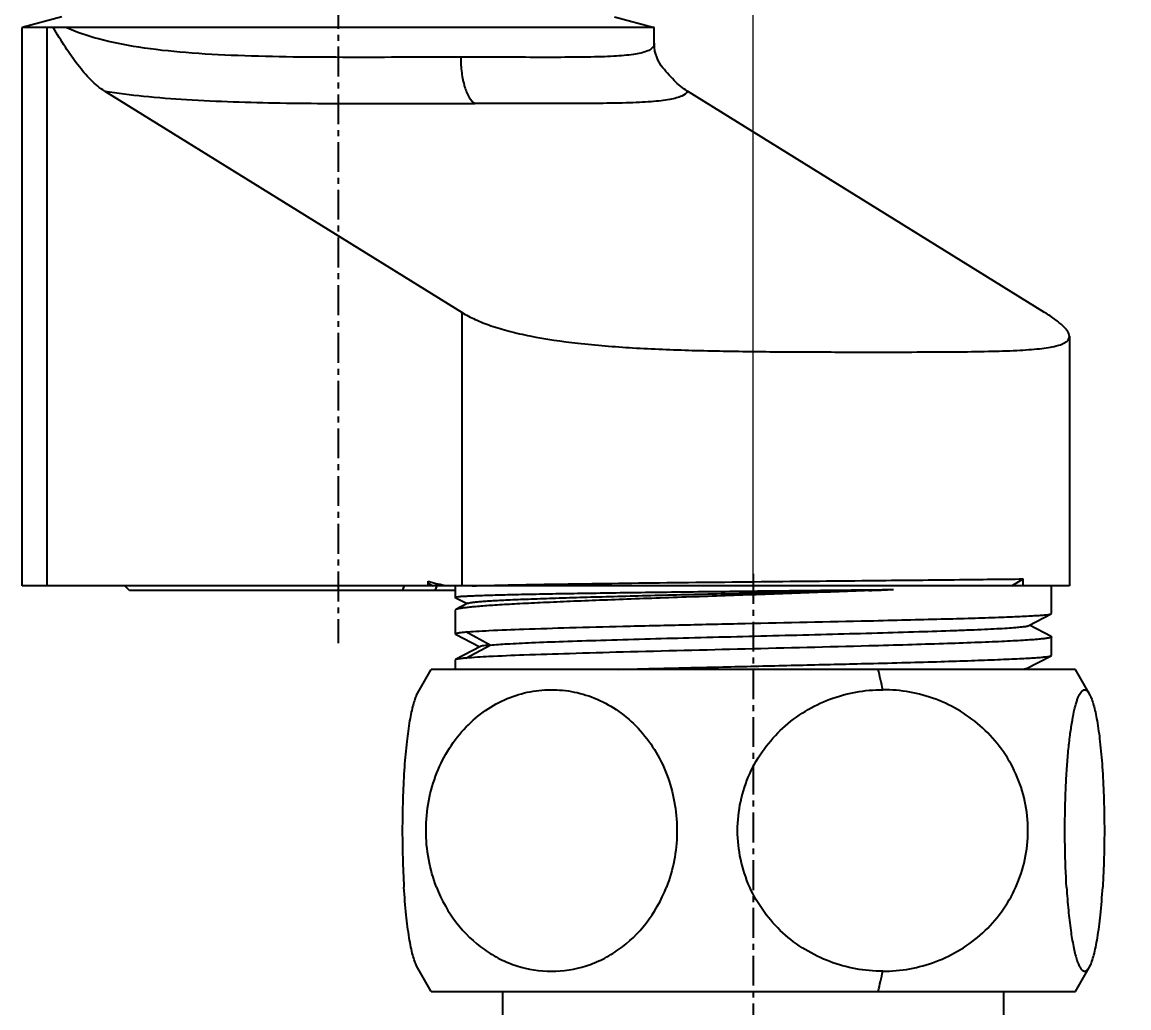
# Model space of a CAD drawing. Header units: millimetres. Extents: x 1091 to 2122, y 843 to 1569.
# Drawn here: x 1644.83 to 1691.23, y 1174.19 to 1215.5 of the extents above; entities that cross this region are included whole.
import ezdxf

# ---------------------------------------------------------------- set-up
doc = ezdxf.new("R2010")
doc.units = ezdxf.units.MM
doc.linetypes.add('CENTER', pattern=[2, 1.25, -0.25, 0.25, -0.25])
doc.layers.add('\\M+5B1EA\\M+5D7A2', color=1, linetype='Continuous')
doc.styles.add('Daelim Dimension', font='\x7f\x7f\x7f\x7f.TTF')
doc.dimstyles.new('DEFAULT', dxfattribs={"dimscale": 2, "dimtxt": 2, "dimasz": 2, "dimexe": 0, "dimexo": 2, "dimgap": 1, "dimtad": 1, "dimdec": 1, "dimzin": 9, "dimdsep": 46, "dimtxsty": 'Daelim Dimension', "dimcen": 0.5, "dimclrd": 252, "dimclre": 252, "dimclrt": 3, "dimadec": 1, "dimazin": 0, "dimtfac": 1, "dimtdec": 1, "dimtix": 1, "dimtmove": 0, "dimatfit": 3, "dimfxl": 0, "dimtolj": 1, "dimtzin": 1, "dimlwd": 9, "dimlwe": 9, "dimarcsym": 0})

# ---------------------------------------------------------------- blocks, each defined once
blk = doc.blocks.new('*D9')
at = {"layer": '\\M+5B1EA\\M+5D7A2', "color": 5, "lineweight": 9}
for p, q in [((1675.487, 1192.375), (1675.487, 1237.84)), ((1679.487, 1237.84), (1791.485, 1237.84)), ((1795.485, 1192.685), (1795.485, 1237.84))]:
    blk.add_line(p, q, dxfattribs=at)
at = {"layer": '\\M+5B1EA\\M+5D7A2', "color": 5}
for points in [[(1679.487, 1238.507), (1679.487, 1237.174), (1675.487, 1237.84)], [(1791.485, 1238.507), (1791.485, 1237.174), (1795.485, 1237.84)]]:
    blk.add_solid(points, dxfattribs=at)
at = {"layer": 'Defpoints', "color": 0}
for p in [(1795.485, 1237.84), (1675.487, 1188.375), (1795.485, 1188.685)]:
    blk.add_point(p, dxfattribs=at)
at = {"layer": '\\M+5B1EA\\M+5D7A2', "color": 7, "insert": (1735.486, 1248.516), "char_height": 16, "attachment_point": 5, "style": 'Daelim Dimension'}
blk.add_mtext('\\A1;120', dxfattribs=at)

msp = doc.modelspace()

# ---------------------------------------------------------------- linework, layer by layer
at = {"color": 1, "linetype": 'CENTER'}
for p, q in [((1658.082, 1250.475), (1658.082, 1189.475)), ((1675.487, 1192.375), (1675.487, 1171.375))]:
    msp.add_line(p, q, dxfattribs=at)
at = {"color": 7, "linetype": 'Continuous'}
for p, q in [((1646.502, 1215.725), (1644.832, 1215.278)), ((1669.661, 1215.725), (1671.332, 1215.278)), ((1645.868, 1215.278), (1644.832, 1215.278)), ((1644.832, 1191.875), (1644.832, 1215.278)), ((1645.868, 1215.276), (1645.868, 1191.875)), ((1671.332, 1215.278), (1646.669, 1215.278)), ((1671.332, 1214.625), (1671.332, 1215.278)), ((1671.332, 1214.614), (1671.332, 1214.613)), ((1648.295, 1212.609), (1663.273, 1203.333)), ((1687.701, 1203.333), (1672.722, 1212.609)), ((1663.273, 1191.875), (1663.273, 1203.333)), ((1688.737, 1202.341), (1688.737, 1191.875)), ((1661.858, 1191.875), (1661.858, 1192.071)), ((1686.32, 1191.875), (1686.798, 1192.167)), ((1686.798, 1191.875), (1686.798, 1192.167)), ((1688.737, 1191.875), (1644.832, 1191.875)), ((1649.332, 1191.675), (1649.132, 1191.875)), ((1662.987, 1191.675), (1649.332, 1191.675)), ((1660.848, 1191.875), (1660.77, 1191.675)), ((1661.858, 1191.984), (1662.068, 1191.875)), ((1662.153, 1191.675), (1662.23, 1191.875)), ((1662.987, 1191.875), (1662.987, 1191.399)), ((1687.987, 1190.713), (1687.987, 1191.875)), ((1662.993, 1191.393), (1662.987, 1191.399)), ((1662.993, 1191.393), (1663.494, 1191.132)), ((1663.52, 1191.146), (1663.009, 1190.879)), ((1663.009, 1190.879), (1662.987, 1190.857)), ((1662.987, 1190.857), (1662.987, 1189.865)), ((1687.032, 1190.211), (1687.978, 1190.704)), ((1687.978, 1190.703), (1687.987, 1190.713)), ((1687.971, 1189.75), (1687.059, 1190.225)), ((1662.999, 1189.853), (1662.987, 1189.865)), ((1662.999, 1189.853), (1664.024, 1189.318)), ((1664.447, 1189.396), (1663.434, 1189.943)), ((1687.971, 1189.75), (1687.987, 1189.733)), ((1687.987, 1188.963), (1687.987, 1189.733)), ((1664.05, 1189.332), (1662.999, 1188.784)), ((1663.434, 1188.848), (1664.447, 1189.395)), ((1662.999, 1188.783), (1662.987, 1188.771)), ((1662.987, 1188.771), (1662.987, 1188.375)), ((1686.917, 1188.399), (1687.974, 1188.95)), ((1687.974, 1188.949), (1687.987, 1188.963)), ((1661.366, 1187.291), (1661.987, 1188.375)), ((1688.987, 1188.375), (1661.987, 1188.375)), ((1687.016, 1188.375), (1686.944, 1188.413)), ((1689.609, 1187.291), (1688.987, 1188.375)), ((1661.987, 1174.875), (1661.37, 1175.951)), ((1688.987, 1174.875), (1689.604, 1175.951)), ((1661.987, 1174.875), (1688.987, 1174.875)), ((1664.987, 1173.503), (1664.987, 1174.875)), ((1685.987, 1173.503), (1685.987, 1174.875))]:
    msp.add_line(p, q, dxfattribs=at)
msp.add_lwpolyline([(1671.629, 1213.669), (1671.605, 1213.702), (1671.479, 1213.92), (1671.363, 1214.286), (1671.332, 1214.613)], dxfattribs=at)
for centre, radius, start, end in [((1646.635, 1188.969), 26.309, 89.9273, 91.0892), ((1669.263, 1476.691), 285.226, 272.22417, 272.43153), ((1659.285, 1183.048), 22.087, 11.6889, 13.9558), ((1658.878, 1180.295), 22.505, 346.0653, 348.2901)]:
    msp.add_arc(centre, radius, start, end, dxfattribs=at)
for points, knots in [([(1646.134, 1215.276), (1646.089, 1215.278), (1646.001, 1215.275), (1645.912, 1215.276), (1645.868, 1215.276)], [0, 0, 0, 0, 0.500001, 1, 1, 1, 1]), ([(1648.295, 1212.609), (1648.085, 1212.739), (1647.682, 1213.086), (1647.145, 1213.719), (1646.626, 1214.464), (1646.298, 1214.998), (1646.134, 1215.276)], [0, 0, 0, 0, 0.213834, 0.455896, 0.720087, 1, 1, 1, 1]), ([(1663.218, 1214.031), (1661.671, 1214.031), (1659.33, 1214.021), (1656.214, 1214.033), (1653.918, 1214.083), (1651.757, 1214.2), (1649.801, 1214.411), (1648.114, 1214.742), (1647.106, 1215.077), (1646.669, 1215.278)], [0, 0, 0, 0, 0.278177, 0.421011, 0.560174, 0.691196, 0.81004, 0.913547, 1, 1, 1, 1]), ([(1671.332, 1214.613), (1671.332, 1214.567), (1671.305, 1214.469), (1671.183, 1214.353), (1671, 1214.265), (1670.751, 1214.195), (1670.436, 1214.14), (1670.056, 1214.098), (1669.612, 1214.068), (1668.898, 1214.039), (1667.865, 1214.026), (1666.473, 1214.025), (1664.9, 1214.029), (1663.795, 1214.031), (1663.218, 1214.031)], [0, 0, 0, 0, 0.01644, 0.034884, 0.058725, 0.089541, 0.127908, 0.173981, 0.227673, 0.288787, 0.432063, 0.600841, 0.791534, 1, 1, 1, 1]), ([(1663.218, 1214.031), (1663.218, 1213.813), (1663.244, 1213.395), (1663.359, 1212.824), (1663.533, 1212.378), (1663.713, 1212.148), (1663.812, 1212.087)], [0, 0, 0, 0, 0.31422, 0.599277, 0.831517, 1, 1, 1, 1]), ([(1672.722, 1212.609), (1672.519, 1212.735), (1672.128, 1213.069), (1671.796, 1213.456), (1671.629, 1213.669)], [0, 0, 0, 0, 0.469657, 1, 1, 1, 1]), ([(1648.295, 1212.609), (1648.836, 1212.525), (1649.976, 1212.384), (1652.43, 1212.194), (1655.723, 1212.098), (1659.755, 1212.083), (1662.474, 1212.087), (1663.812, 1212.087)], [0, 0, 0, 0, 0.105823, 0.221593, 0.475036, 0.741683, 1, 1, 1, 1]), ([(1672.722, 1212.609), (1672.685, 1212.513), (1672.513, 1212.4), (1672.252, 1212.313), (1671.959, 1212.251), (1671.601, 1212.202), (1671.176, 1212.163), (1670.687, 1212.135), (1669.91, 1212.106), (1668.794, 1212.09), (1666.68, 1212.083), (1664.995, 1212.087), (1663.812, 1212.087)], [0, 0, 0, 0, 0.034537, 0.060519, 0.093408, 0.133481, 0.180786, 0.235227, 0.29664, 0.439357, 0.606413, 1, 1, 1, 1]), ([(1663.273, 1203.333), (1663.45, 1203.224), (1663.846, 1203.018), (1664.511, 1202.76), (1665.28, 1202.532), (1666.492, 1202.26), (1668.219, 1202.013), (1670.492, 1201.834), (1672.96, 1201.736), (1675.527, 1201.692), (1678.093, 1201.677), (1679.791, 1201.675), (1680.624, 1201.675)], [0, 0, 0, 0, 0.035451, 0.075989, 0.121676, 0.17243, 0.287987, 0.419332, 0.561767, 0.709855, 0.857844, 1, 1, 1, 1]), ([(1688.737, 1202.331), (1688.737, 1202.402), (1688.688, 1202.517), (1688.585, 1202.654), (1688.416, 1202.829), (1688.121, 1203.063), (1687.853, 1203.239), (1687.701, 1203.333)], [0, 0, 0, 0, 0.143267, 0.238051, 0.351237, 0.636203, 1, 1, 1, 1]), ([(1680.624, 1201.675), (1681.201, 1201.675), (1682.306, 1201.676), (1683.879, 1201.683), (1685.271, 1201.7), (1686.304, 1201.73), (1687.018, 1201.772), (1687.463, 1201.81), (1687.843, 1201.859), (1688.157, 1201.92), (1688.405, 1201.994), (1688.588, 1202.082), (1688.709, 1202.193), (1688.737, 1202.288), (1688.737, 1202.331)], [0, 0, 0, 0, 0.20863, 0.399463, 0.56837, 0.711775, 0.772967, 0.826753, 0.872938, 0.911435, 0.942367, 0.966222, 0.984382, 1, 1, 1, 1]), ([(1661.858, 1192.071), (1661.935, 1192.046), (1662.241, 1191.956), (1662.556, 1191.897), (1662.793, 1191.875)], [0, 0, 0, 0, 0.254016, 1, 1, 1, 1]), ([(1663.697, 1191.875), (1664.704, 1191.906), (1666.377, 1191.936), (1668.795, 1191.971), (1671.826, 1192.013), (1675.008, 1192.044), (1678.233, 1192.079), (1679.837, 1192.094), (1680.624, 1192.102)], [0, 0, 0, 0, 0.178524, 0.296577, 0.428558, 0.715599, 0.860653, 1, 1, 1, 1]), ([(1680.624, 1192.102), (1681.792, 1192.112), (1683.85, 1192.134), (1685.908, 1192.157), (1686.798, 1192.167)], [0, 0, 0, 0, 0.567754, 1, 1, 1, 1]), ([(1662.987, 1191.399), (1662.987, 1191.402), (1662.997, 1191.408), (1663.014, 1191.412), (1663.045, 1191.418), (1663.107, 1191.426), (1663.215, 1191.436), (1663.38, 1191.446), (1663.59, 1191.457), (1663.845, 1191.467), (1664.144, 1191.478), (1664.486, 1191.489), (1664.869, 1191.5), (1665.46, 1191.515), (1666.29, 1191.533), (1667.387, 1191.553), (1668.606, 1191.572), (1669.93, 1191.591), (1671.337, 1191.611), (1672.808, 1191.629), (1674.319, 1191.646), (1675.847, 1191.663), (1677.854, 1191.686), (1679.348, 1191.701), (1680.333, 1191.711)], [0, 0, 0, 0, 0.000484, 0.001565, 0.003304, 0.005713, 0.012539, 0.022034, 0.034168, 0.048895, 0.066163, 0.085908, 0.108051, 0.132512, 0.188006, 0.251553, 0.322192, 0.398857, 0.480389, 0.565552, 0.653062, 0.741599, 0.829812, 1, 1, 1, 1]), ([(1680.333, 1191.68), (1679.379, 1191.642), (1677.433, 1191.57), (1674.514, 1191.467), (1672.087, 1191.384), (1670.215, 1191.315), (1668.91, 1191.266), (1667.699, 1191.217), (1666.599, 1191.169), (1665.625, 1191.121), (1664.792, 1191.074), (1664.191, 1191.033), (1663.789, 1190.999), (1663.55, 1190.975), (1663.353, 1190.952), (1663.198, 1190.929), (1663.088, 1190.907), (1663.029, 1190.89), (1663.009, 1190.879)], [0, 0, 0, 0, 0.165123, 0.336714, 0.505064, 0.585019, 0.660628, 0.730818, 0.79459, 0.851039, 0.899367, 0.938893, 0.955178, 0.969068, 0.98052, 0.989494, 0.995978, 1, 1, 1, 1]), ([(1663.519, 1191.145), (1663.537, 1191.155), (1663.593, 1191.167), (1663.699, 1191.185), (1663.853, 1191.202), (1664.054, 1191.22), (1664.3, 1191.238), (1664.718, 1191.265), (1665.347, 1191.296), (1666.22, 1191.331), (1667.243, 1191.367), (1668.397, 1191.402), (1669.665, 1191.437), (1671.027, 1191.474), (1672.969, 1191.522), (1675.465, 1191.579), (1678.438, 1191.65), (1680.406, 1191.697), (1681.364, 1191.721)], [0, 0, 0, 0, 0.003441, 0.009492, 0.018165, 0.029443, 0.043293, 0.059671, 0.099773, 0.149022, 0.206579, 0.271563, 0.342976, 0.419682, 0.50046, 0.669256, 0.839128, 1, 1, 1, 1]), ([(1680.333, 1191.711), (1680.42, 1191.712), (1680.764, 1191.716), (1681.108, 1191.719), (1681.364, 1191.722)], [0, 0, 0, 0, 0.254008, 1, 1, 1, 1]), ([(1680.333, 1190.412), (1680.859, 1190.425), (1681.869, 1190.45), (1683.31, 1190.485), (1684.593, 1190.52), (1685.553, 1190.553), (1686.223, 1190.578), (1686.647, 1190.596), (1687.014, 1190.613), (1687.324, 1190.63), (1687.574, 1190.647), (1687.764, 1190.664), (1687.884, 1190.679), (1687.948, 1190.693), (1687.97, 1190.699), (1687.978, 1190.703)], [0, 0, 0, 0, 0.20635, 0.395923, 0.564822, 0.709733, 0.772253, 0.827726, 0.875868, 0.916454, 0.949275, 0.974185, 0.991087, 0.996528, 1, 1, 1, 1]), ([(1663.433, 1189.943), (1663.573, 1189.956), (1663.896, 1189.978), (1664.709, 1190.02), (1666.016, 1190.07), (1667.889, 1190.13), (1670.105, 1190.185), (1672.563, 1190.243), (1676, 1190.319), (1678.605, 1190.372), (1680.333, 1190.412)], [0, 0, 0, 0, 0.024854, 0.05747, 0.144421, 0.25697, 0.390056, 0.537695, 0.693242, 1, 1, 1, 1]), ([(1664.447, 1189.395), (1664.683, 1189.417), (1665.263, 1189.454), (1666.284, 1189.504), (1667.595, 1189.552), (1669.794, 1189.622), (1672.22, 1189.688), (1674.797, 1189.752), (1676.805, 1189.803), (1678.773, 1189.854), (1680.641, 1189.903), (1682.349, 1189.953), (1683.648, 1189.997), (1684.569, 1190.032), (1685.158, 1190.056), (1685.672, 1190.081), (1686.107, 1190.106), (1686.461, 1190.131), (1686.703, 1190.153), (1686.853, 1190.171), (1686.933, 1190.183), (1686.991, 1190.195), (1687.022, 1190.205), (1687.034, 1190.21)], [0, 0, 0, 0, 0.031428, 0.077103, 0.135755, 0.205457, 0.369013, 0.457802, 0.547597, 0.6356, 0.719066, 0.795468, 0.862384, 0.891609, 0.917719, 0.940541, 0.959902, 0.975632, 0.987598, 0.992144, 0.995721, 0.998333, 1, 1, 1, 1]), ([(1662.987, 1189.865), (1662.987, 1189.869), (1662.997, 1189.878), (1663.034, 1189.892), (1663.118, 1189.909), (1663.257, 1189.926), (1663.368, 1189.937), (1663.433, 1189.943)], [0, 0, 0, 0, 0.026341, 0.077088, 0.265585, 0.573434, 1, 1, 1, 1]), ([(1687.987, 1189.733), (1687.987, 1189.728), (1687.975, 1189.717), (1687.931, 1189.701), (1687.832, 1189.68), (1687.665, 1189.659), (1687.433, 1189.635), (1687.137, 1189.612), (1686.778, 1189.588), (1686.359, 1189.564), (1685.881, 1189.541), (1685.348, 1189.518), (1684.533, 1189.487), (1683.4, 1189.447), (1681.918, 1189.4), (1680.877, 1189.372), (1680.333, 1189.358)], [0, 0, 0, 0, 0.001894, 0.005509, 0.018943, 0.040898, 0.071325, 0.110103, 0.15702, 0.211835, 0.27426, 0.34396, 0.420575, 0.592829, 0.787389, 1, 1, 1, 1]), ([(1680.333, 1189.358), (1678.605, 1189.312), (1675.168, 1189.224), (1670.981, 1189.127), (1667.89, 1189.038), (1666.016, 1188.98), (1664.569, 1188.92), (1663.756, 1188.875), (1663.433, 1188.847)], [0, 0, 0, 0, 0.306756, 0.609937, 0.743024, 0.855573, 0.942528, 1, 1, 1, 1]), ([(1664.448, 1189.397), (1664.397, 1189.393), (1664.308, 1189.384), (1664.191, 1189.367), (1664.108, 1189.352), (1664.065, 1189.34), (1664.05, 1189.332)], [0, 0, 0, 0, 0.377166, 0.668035, 0.875772, 1, 1, 1, 1]), ([(1663.433, 1188.847), (1663.378, 1188.843), (1663.279, 1188.834), (1663.151, 1188.818), (1663.062, 1188.803), (1663.014, 1188.792), (1662.999, 1188.783)], [0, 0, 0, 0, 0.380595, 0.674443, 0.880756, 1, 1, 1, 1]), ([(1680.333, 1188.623), (1680.856, 1188.635), (1681.86, 1188.66), (1683.293, 1188.701), (1684.571, 1188.743), (1685.527, 1188.779), (1686.197, 1188.806), (1686.621, 1188.825), (1686.99, 1188.844), (1687.302, 1188.863), (1687.556, 1188.883), (1687.749, 1188.903), (1687.873, 1188.921), (1687.941, 1188.937), (1687.965, 1188.945), (1687.974, 1188.949)], [0, 0, 0, 0, 0.205109, 0.393686, 0.561899, 0.706493, 0.769005, 0.82458, 0.872936, 0.913853, 0.947129, 0.97262, 0.990234, 0.996084, 1, 1, 1, 1]), ([(1669.836, 1188.375), (1670.679, 1188.397), (1672.415, 1188.438), (1675.05, 1188.496), (1677.706, 1188.563), (1679.469, 1188.602), (1680.333, 1188.623)], [0, 0, 0, 0, 0.241092, 0.496089, 0.753058, 1, 1, 1, 1]), ([(1686.921, 1188.401), (1686.91, 1188.395), (1686.88, 1188.386), (1686.849, 1188.379), (1686.83, 1188.375)], [0, 0, 0, 0, 0.393506, 1, 1, 1, 1]), ([(1662.208, 1179.241), (1662.061, 1179.618), (1661.837, 1180.409), (1661.726, 1181.64), (1661.842, 1182.87), (1662.178, 1184.037), (1662.711, 1185.086), (1663.408, 1185.975), (1664.233, 1186.678), (1665.149, 1187.179), (1666.121, 1187.473), (1667.12, 1187.557), (1668.116, 1187.433), (1669.08, 1187.1), (1669.981, 1186.559), (1670.784, 1185.82), (1671.453, 1184.898), (1671.779, 1184.193), (1671.911, 1183.822)], [0, 0, 0, 0, 0.068475, 0.13823, 0.207974, 0.276392, 0.342506, 0.405823, 0.466377, 0.524611, 0.581226, 0.637052, 0.692961, 0.749824, 0.808453, 0.869512, 0.933384, 1, 1, 1, 1]), ([(1680.914, 1175.727), (1680.537, 1175.727), (1679.778, 1175.794), (1678.674, 1176.098), (1677.634, 1176.604), (1676.696, 1177.307), (1675.903, 1178.194), (1675.296, 1179.239), (1674.914, 1180.401), (1674.784, 1181.625), (1674.914, 1182.85), (1675.296, 1184.012), (1675.903, 1185.057), (1676.696, 1185.943), (1677.634, 1186.646), (1678.674, 1187.152), (1679.778, 1187.456), (1680.537, 1187.523), (1680.914, 1187.523)], [0, 0, 0, 0, 0.060201, 0.120685, 0.181727, 0.24357, 0.306385, 0.370202, 0.43486, 0.500001, 0.565141, 0.629798, 0.693614, 0.756429, 0.818273, 0.879315, 0.939799, 1, 1, 1, 1]), ([(1680.914, 1175.727), (1681.292, 1175.727), (1682.05, 1175.794), (1683.155, 1176.098), (1684.194, 1176.604), (1685.133, 1177.306), (1685.925, 1178.194), (1686.533, 1179.238), (1686.914, 1180.401), (1687.046, 1181.626), (1686.914, 1182.85), (1686.533, 1184.013), (1685.925, 1185.057), (1685.132, 1185.944), (1684.195, 1186.646), (1683.155, 1187.152), (1682.05, 1187.456), (1681.292, 1187.523), (1680.914, 1187.523)], [0, 0, 0, 0, 0.06019, 0.120658, 0.181691, 0.243536, 0.306365, 0.370195, 0.434867, 0.500022, 0.565172, 0.629837, 0.693651, 0.756465, 0.818304, 0.879334, 0.939804, 1, 1, 1, 1]), ([(1688.62, 1179.241), (1688.586, 1179.8), (1688.555, 1180.653), (1688.548, 1181.797), (1688.56, 1182.664), (1688.59, 1183.503), (1688.636, 1184.294), (1688.696, 1185.019), (1688.769, 1185.665), (1688.853, 1186.22), (1688.933, 1186.623), (1689.002, 1186.895), (1689.053, 1187.061), (1689.104, 1187.202), (1689.157, 1187.318), (1689.21, 1187.408), (1689.264, 1187.474), (1689.321, 1187.515), (1689.381, 1187.529), (1689.442, 1187.511), (1689.497, 1187.466), (1689.551, 1187.397), (1689.583, 1187.341), (1689.599, 1187.309)], [0, 0, 0, 0, 0.191511, 0.291723, 0.39141, 0.487939, 0.578929, 0.662386, 0.736766, 0.800999, 0.854455, 0.877048, 0.89688, 0.913976, 0.928394, 0.940247, 0.949744, 0.957298, 0.963708, 0.970211, 0.977997, 0.987802, 1, 1, 1, 1]), ([(1661.375, 1187.309), (1661.345, 1187.249), (1661.287, 1187.108), (1661.212, 1186.864), (1661.141, 1186.563), (1661.043, 1186.055), (1660.941, 1185.291), (1660.849, 1184.242), (1660.788, 1183.051), (1660.764, 1181.78), (1660.779, 1180.5), (1660.815, 1179.653), (1660.84, 1179.241)], [0, 0, 0, 0, 0.024844, 0.056209, 0.094209, 0.138811, 0.247133, 0.378455, 0.527595, 0.687031, 0.847597, 1, 1, 1, 1]), ([(1689.599, 1187.309), (1689.63, 1187.249), (1689.687, 1187.108), (1689.762, 1186.864), (1689.834, 1186.563), (1689.931, 1186.055), (1690.034, 1185.291), (1690.126, 1184.242), (1690.186, 1183.051), (1690.21, 1181.78), (1690.195, 1180.5), (1690.159, 1179.653), (1690.134, 1179.241)], [0, 0, 0, 0, 0.024844, 0.056209, 0.094209, 0.138811, 0.247133, 0.378455, 0.527595, 0.687031, 0.847597, 1, 1, 1, 1]), ([(1671.911, 1183.822), (1672.17, 1183.09), (1672.422, 1181.522), (1672.122, 1179.962), (1671.841, 1179.241)], [0, 0, 0, 0, 0.500752, 1, 1, 1, 1]), ([(1661.375, 1175.941), (1661.343, 1176.005), (1661.282, 1176.157), (1661.203, 1176.421), (1661.127, 1176.749), (1661.026, 1177.306), (1660.92, 1178.143), (1660.864, 1178.852), (1660.84, 1179.241)], [0, 0, 0, 0, 0.06415, 0.146109, 0.246276, 0.364393, 0.651971, 1, 1, 1, 1]), ([(1662.208, 1179.241), (1662.416, 1178.707), (1662.965, 1177.723), (1663.962, 1176.758), (1664.861, 1176.221), (1665.788, 1175.844), (1667.024, 1175.649), (1668.26, 1175.845), (1669.187, 1176.22), (1670.087, 1176.758), (1671.084, 1177.723), (1671.632, 1178.707), (1671.841, 1179.241)], [0, 0, 0, 0, 0.135943, 0.263277, 0.324241, 0.383756, 0.499984, 0.616217, 0.675735, 0.736701, 0.864053, 1, 1, 1, 1]), ([(1688.62, 1179.241), (1688.64, 1178.917), (1688.686, 1178.314), (1688.78, 1177.485), (1688.878, 1176.887), (1688.966, 1176.492), (1689.03, 1176.257), (1689.096, 1176.065), (1689.164, 1175.916), (1689.225, 1175.821), (1689.276, 1175.768), (1689.313, 1175.743), (1689.349, 1175.728), (1689.4, 1175.724), (1689.452, 1175.747), (1689.496, 1175.786), (1689.547, 1175.846), (1689.579, 1175.901), (1689.599, 1175.941)], [0, 0, 0, 0, 0.243304, 0.453553, 0.625752, 0.696774, 0.75754, 0.808111, 0.848745, 0.880042, 0.892584, 0.903403, 0.912966, 0.921941, 0.941104, 0.952776, 0.966346, 1, 1, 1, 1]), ([(1689.599, 1175.941), (1689.632, 1176.005), (1689.693, 1176.157), (1689.772, 1176.421), (1689.847, 1176.749), (1689.949, 1177.306), (1690.054, 1178.143), (1690.11, 1178.852), (1690.134, 1179.241)], [0, 0, 0, 0, 0.06415, 0.146109, 0.246276, 0.364393, 0.651971, 1, 1, 1, 1])]:
    msp.add_open_spline(points, degree=3, knots=knots, dxfattribs=at)

# ---------------------------------------------------------------- dimensions: what is measured, and where the dimension line sits
at = {"layer": '\\M+5B1EA\\M+5D7A2', "color": 5}
dim = msp.add_linear_dim(base=(1795.485, 1237.84), p1=(1675.487, 1188.375), p2=(1795.485, 1188.685), dimstyle='DEFAULT', override={"dimtxt": 8, "dimclrd": 5, "dimclre": 5, "dimclrt": 7}, dxfattribs=at)
dim.commit()
dim.dimension.update_dxf_attribs({"geometry": '*D9', "text_midpoint": (1735.486, 1248.516)})

doc.saveas('drawing.dxf')
